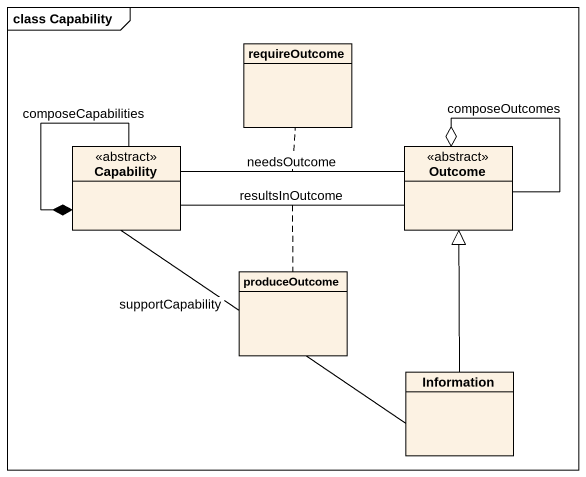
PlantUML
@startuml
mainframe class Capability
hide circle
hide empty members
class requireOutcome
class Capability <<abstract>>
class Outcome <<abstract>>
class produceOutcome
class Information
Capability --* Capability : composeCapabilities
Capability -right- Outcome : resultsInOutcome
(Capability, Outcome) .. produceOutcome
Capability -right- Outcome : needsOutcome
(Capability, Outcome) .. requireOutcome
Outcome --o Outcome : composeOutcomes
Information -up- Capability : supportCapability
Information -up-|> Outcome
@enduml
